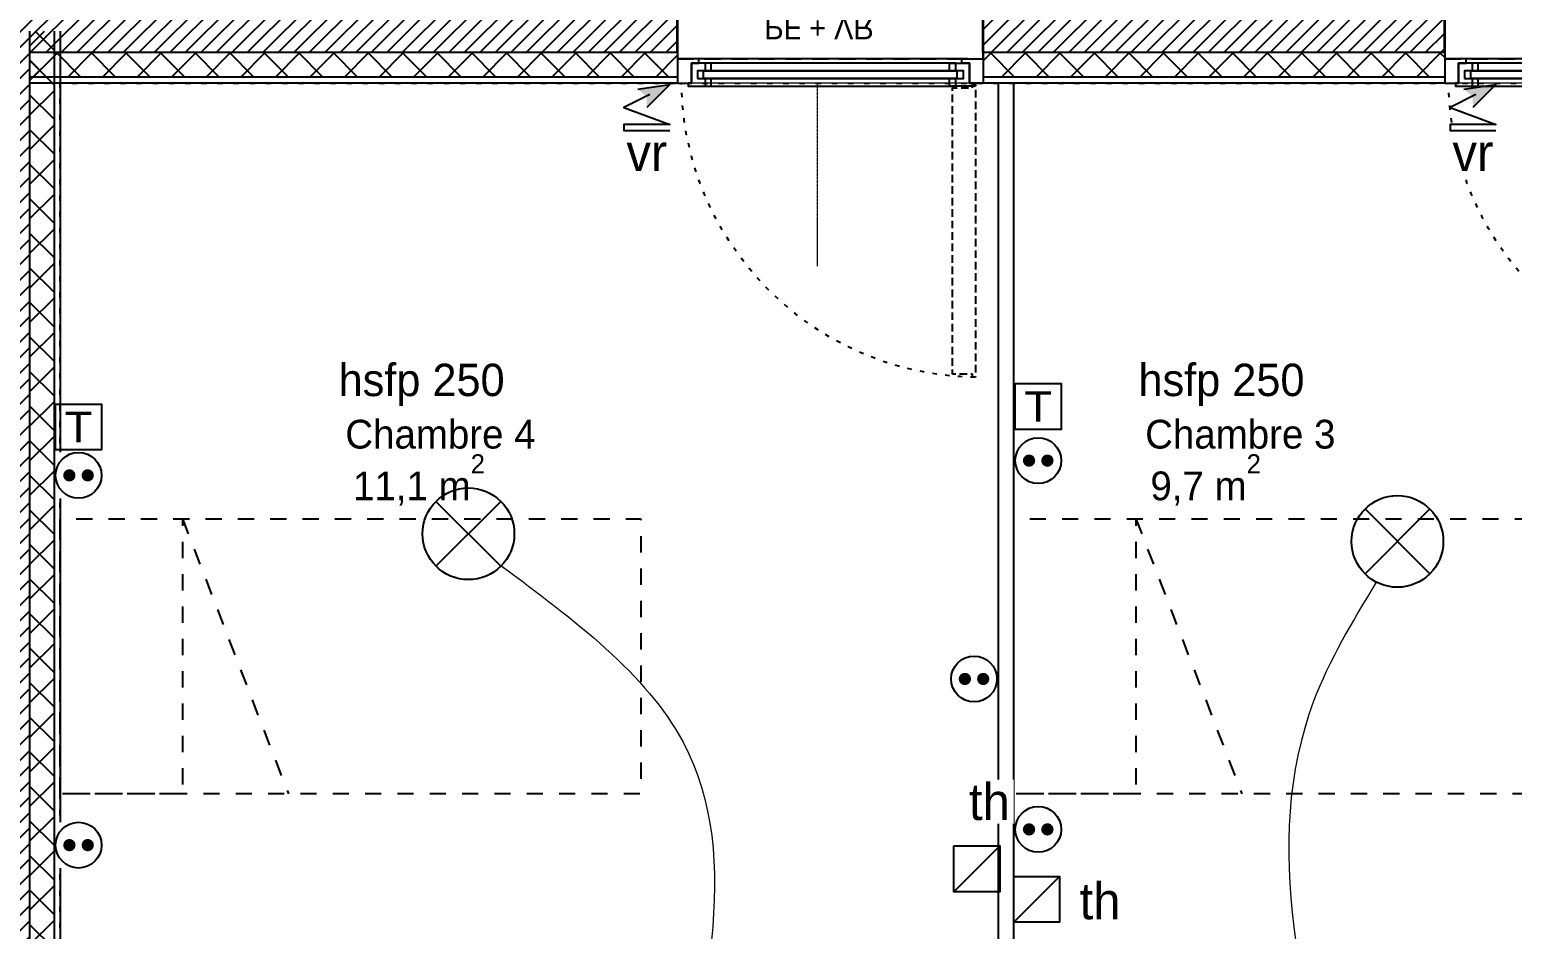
# Model space of a CAD drawing. Header units: centimetres. Extents: x 2648 to 12729, y 1890 to 6224.
# Drawn here: x 5020 to 5505.1, y 4606.4 to 4900.9 of the extents above; entities that cross this region are included whole.
import ezdxf

# ---------------------------------------------------------------- set-up
doc = ezdxf.new("R2010")
doc.units = ezdxf.units.CM
for name, pattern in [('ACAD_ISO03W100', [0.295276, 0.11811, -0.177165]), ('Style de ligne -14', [0.147638, 0.098425, -0.049213]), ('Style de ligne -17', [0.347222, 0.20828, -0.138942]), ('Style de ligne -18', [0.164042, 0.054681, -0.109361]), ('Style de ligne -5', [0.20828, 0.069425, -0.138855]), ('VW-01', [0.41656, 0.20828, -0.20828])]:
    doc.linetypes.add(name, pattern=pattern)
for name, color, linetype in [('B aménagement intérieur', 252, 'Continuous'), ('B Faux plafonds', 9, 'Continuous'), ('B GÈnÈral_Hatch', 252, 'Continuous'), ('B Général', 252, 'Continuous'), ('C ANNOTATIONS-prestations', 252, 'Continuous'), ('C ANNOTATIONS-texte', 252, 'Continuous'), ('C ANNOTATIONS-texte surfaces', 252, 'Continuous'), ('D SURFACES-shab', 252, 'Continuous'), ('prlm-VMC', 93, 'Continuous')]:
    doc.layers.add(name, color=color, linetype=linetype)
for name, color, linetype, lineweight in [('prlm-CHAUFF', 4, 'Continuous', 25), ('prlm-ELEC-CFA', 1, 'Continuous', 25), ('prlm-ELEC-CFO', 10, 'Continuous', 25)]:
    doc.layers.add(name, color=color, linetype=linetype, lineweight=lineweight)
doc.layers.add('prlm-ZEROPLOT', color=254, linetype='Continuous', plot=False)
doc.layers.get('prlm-VMC').off()
doc.styles.add('Eurostile', font='Eurosti.TTF')
doc.styles.add('Eurostile (bold)', font='Eurostib.TTF')
doc.styles.add('prlm-elec-cfa', font='comic.ttf', dxfattribs={"height": 12})
doc.styles.add('prlm-elec-cfo', font='comic.ttf', dxfattribs={"height": 12})
doc.styles.get("Standard").update_dxf_attribs({"font": 'isocp.shx', "height": 15})
pattern_1 = [(45, (0, 0), (2.4253472, -2.6458333), [])]

# ---------------------------------------------------------------- blocks, each defined once
blk = doc.blocks.new('A 80.Lit 90.190')
at = {"layer": 'B Général', "linetype": 'VW-01', "ltscale": 25.4}
blk.add_line((45, 54.99), (-45, 20.35), dxfattribs=at)
at = {"layer": 'B Général', "linetype": 'VW-01', "ltscale": 25.4, "flags": 128}
for points in [[(-45, 95), (45, 95), (45, -95), (-45, -95)], [(-45, 95), (45, 95), (45, 54.99), (-45, 54.99)]]:
    blk.add_lwpolyline(points, close=True, dxfattribs=at)
blk = doc.blocks.new('A 80.Groupe-8-1')
at = {"layer": 'B Général', "linetype": 'Continuous'}
for p, q in [((5336.96, 4521.33), (5336.96, 4883.39)), ((5336.96, 4521.33), (5336.96, 4883.39)), ((5341.96, 4521.33), (5341.96, 4883.39)), ((5341.96, 4521.33), (5341.96, 4883.39))]:
    blk.add_line(p, q, dxfattribs=at)
at = {"layer": 'D SURFACES-shab', "lineweight": 18, "flags": 128}
for points in [[(5029.96, 4883.39), (5029.96, 4521.33), (5202.38, 4521.33), (5202.38, 4585.64), (5207.38, 4585.64), (5207.38, 4521.33), (5336.96, 4521.33), (5336.96, 4883.39)], [(5611.96, 4883.39), (5341.96, 4883.39), (5341.96, 4521.33), (5481.96, 4521.33), (5481.96, 4586.33), (5486.96, 4586.33), (5486.96, 4521.33), (5611.96, 4521.33)]]:
    blk.add_lwpolyline(points, close=True, dxfattribs=at)
at = {"layer": 'B aménagement intérieur', "rotation": 90}
for p in [(5124.96, 4695.76), (5436.94, 4695.76)]:
    blk.add_blockref('A 80.Lit 90.190', p, dxfattribs=at)
at = {"layer": 'C ANNOTATIONS-texte', "char_height": 9.412, "attachment_point": 8, "line_spacing_factor": 0.894142, "style": 'Eurostile'}
for s, insert in [('Chambre 4', (5154.37, 4763.65)), ('Chambre 3', (5416.08, 4763.65))]:
    blk.add_mtext(s, dxfattribs=dict(at, insert=insert))
at = {"layer": 'C ANNOTATIONS-texte surfaces', "char_height": 9.412, "attachment_point": 2, "line_spacing_factor": 0.894142, "style": 'Eurostile'}
for s, insert in [('11,1 m{\\H0.6667x;\\S2^ ;}', (5147.36, 4761.92)), ('9,7 m{\\H0.6667x;\\S2^ ;}', (5404.74, 4761.92))]:
    blk.add_mtext(s, dxfattribs=dict(at, insert=insert))
blk = doc.blocks.new('A 80.PF 100.220 + VR')
at = {"layer": 'B Général', "linetype": 'Continuous'}
for p, q in [((-50, 7), (-50, 17)), ((50, 7), (50, 17))]:
    blk.add_line(p, q, dxfattribs=at)
at = {"layer": 'B Général', "linetype": 'Continuous', "lineweight": 35}
for p, q in [((-50, 7), (-50, -9)), ((50, 7), (50, -9))]:
    blk.add_line(p, q, dxfattribs=at)
at = {"layer": 'B Général'}
blk.add_line((45, 9), (-45, 9), dxfattribs=at)
at = {"layer": 'B Général', "linetype": 'Style de ligne -14', "ltscale": 25.4, "flags": 128}
blk.add_lwpolyline([(47.5, 113.27), (46.5, 113.27), (46.5, 112.27), (40, 112.27), (40, 18.5), (46.5, 18.5), (46.5, 17.5), (47.5, 17.5)], close=True, dxfattribs=at)
at = {"layer": 'B Général', "flags": 128}
for points in [[(-43, 10.5), (-43, 9), (-50, 9), (-50, 17), (-45.5, 17), (-45.5, 10.5)], [(-43.5, 15.5), (43.5, 15.5), (43.5, 13), (-43.5, 13)], [(-41, 18), (41, 18), (41, 15.5), (-41, 15.5)], [(43, 10.5), (43, 9), (50, 9), (50, 17), (45.5, 17), (45.5, 10.5)], [(-41, 13), (41, 13), (41, 10.5), (-41, 10.5)]]:
    blk.add_lwpolyline(points, close=True, dxfattribs=at)
at = {"layer": 'B Général', "linetype": 'Continuous', "flags": 128}
for points in [[(-39, 15.5), (-41.5, 15.5), (-41.5, 13), (-39, 13), (-39, 10.5), (-45.5, 10.5), (-45.5, 17), (-46.5, 17), (-46.5, 18), (-39, 18)], [(39, 15.5), (41.5, 15.5), (41.5, 13), (39, 13), (39, 10.5), (45.5, 10.5), (45.5, 17), (46.5, 17), (46.5, 18), (39, 18)]]:
    blk.add_lwpolyline(points, close=True, dxfattribs=at)
at = {"layer": 'B Général', "linetype": 'Style de ligne -17', "ltscale": 25.4, "flags": 128}
blk.add_lwpolyline([(-50, 9), (50, 9), (50, -11), (-50, -11)], close=True, dxfattribs=at)
at = {"layer": 'B Général', "flags": 128}
blk.add_lwpolyline([(-50, -9), (-50, -17), (50, -17), (50, -9)], dxfattribs=at)
at = {"layer": 'B Général'}
blk.add_circle((47, 17.5), 0.5, dxfattribs=at)
at = {"layer": 'B Général', "linetype": 'Style de ligne -18', "ltscale": 25.4}
blk.add_arc((48.78, 15.78), 97.5, 90.8973, 179.2823, dxfattribs=at)
at = {"layer": 'B Général', "insert": (-21.61, 2.65), "char_height": 7.059, "attachment_point": 1, "rotation": 360, "line_spacing_factor": 0.894142, "style": 'Eurostile'}
blk.add_mtext('PF + VR', dxfattribs=at)
at = {"layer": 'C ANNOTATIONS-prestations', "attachment_point": 1, "rotation": 360, "line_spacing_factor": 0.894142}
for s, insert, char_height, style in [('1', (-41.14, -4.77), 9.41, 'Eurostile (bold)'), ('100x220', (-21.61, -7.83), 7.059, 'Eurostile')]:
    blk.add_mtext(s, dxfattribs=dict(at, insert=insert, char_height=char_height, style=style))
blk = doc.blocks.new('xi.EA')
at = {"layer": 'prlm-ZEROPLOT', "color": 250, "linetype": 'ACAD_ISO03W100', "lineweight": 0, "ltscale": 0.2}
blk.add_lwpolyline([(0, 0), (0, 60)], dxfattribs=at)
blk = doc.blocks.new('xi.PTCE')
at = {"layer": 'prlm-ELEC-CFO', "color": 0}
for points in [[(-10.61, 10.61), (10.61, -10.61)], [(10.61, 10.61), (-10.61, -10.61)]]:
    blk.add_lwpolyline(points, dxfattribs=at)
at = {"layer": 'prlm-ELEC-CFO', "color": 0, "linetype": 'ByBlock'}
blk.add_circle((0, 0), 15, dxfattribs=at)
blk = doc.blocks.new('xi.VR')
at = {"layer": 'prlm-ELEC-CFO', "lineweight": 5}
blk.add_hatch(color=0, dxfattribs=at).paths.add_polyline_path([(-3, 6), (-0.1, 3.7), (0, 0), (7.5, 7.5)])
at = {"layer": 'prlm-ELEC-CFO', "color": 0}
for points in [[(-3, 6), (7.5, 7.5), (0, 0)], [(0.95, 4.23), (-7.5, 0), (7.5, -5.5), (-7.5, -5.5), (-7.5, -7.5), (7.5, -7.5)]]:
    blk.add_lwpolyline(points, dxfattribs=at)
blk = doc.blocks.new('xi.TEL')
at = {"layer": 'prlm-ELEC-CFA', "color": 0, "linetype": 'ByBlock', "lineweight": -2, "flags": 128}
blk.add_lwpolyline([(-7.5, 7.5), (7.5, 7.5), (7.5, -7.5), (-7.5, -7.5)], close=True, dxfattribs=at)
at = {"layer": 'prlm-ELEC-CFA', "color": 0, "linetype": 'ByBlock', "insert": (0, 0), "char_height": 10, "width": 11.36, "attachment_point": 5}
blk.add_mtext('{\\fVerdana|b0|i0|c0|p34;T}', dxfattribs=at)
blk = doc.blocks.new('xi.PC')
at = {"color": 0, "lineweight": 5}
blk.add_wipeout([(-7.5, -7.5), (7.5, -7.5), (7.5, 7.5), (-7.5, 7.5)], dxfattribs=at).dxf.layer = 'prlm-ELEC-CFO'
at = {"layer": 'prlm-ELEC-CFO', "color": 0, "linetype": 'ByBlock', "lineweight": 5, "const_width": 2}
for points in [[(-4, 0, 1), (-2, 0, 1)], [(2, 0, 1), (4, 0, 1)]]:
    blk.add_lwpolyline(points, format="xyb", close=True, dxfattribs=at)
at = {"layer": 'prlm-ELEC-CFO', "color": 0, "linetype": 'ByBlock', "lineweight": -2}
blk.add_circle((0, 0), 7.5, dxfattribs=at)
blk = doc.blocks.new('xi.th-ch')
at = {"layer": 'prlm-CHAUFF', "color": 0, "linetype": 'ByBlock', "lineweight": -2, "flags": 128}
blk.add_lwpolyline([(-7.5, 7.5), (7.5, 7.5), (7.5, -7.5), (-7.5, -7.5)], close=True, dxfattribs=at)
at = {"layer": 'prlm-CHAUFF', "color": 0}
blk.add_lwpolyline([(-7.5, -7.5), (7.5, 7.5)], dxfattribs=at)

msp = doc.modelspace()

# ---------------------------------------------------------------- hatches: boundary and pattern name
at = {"layer": 'B GÈnÈral_Hatch', "linetype": 'Continuous'}
h = msp.add_hatch(dxfattribs=at)
h.set_pattern_fill('50_BETON', color=256, style=0, pattern_type=2)
h.set_pattern_definition(pattern_1)
h.paths.add_polyline_path([(5019.972, 4893.389), (4999.972, 4909.389), (4999.96, 3431.421), (5019.96, 3428.332)])
h = msp.add_hatch(dxfattribs=at)
h.set_pattern_fill('50_BETON', color=256, style=0, pattern_type=2)
h.set_pattern_definition(pattern_1)
h.paths.add_polyline_path([(4999.972, 4909.389), (5019.972, 4893.389), (5231.965, 4893.389), (5231.965, 4909.389)])
h = msp.add_hatch(dxfattribs=at)
h.set_pattern_fill('50_BETON', color=256, style=0, pattern_type=2)
h.set_pattern_definition(pattern_1)
h.paths.add_polyline_path([(5482.96, 4893.389), (5482.96, 4909.389), (5331.965, 4909.389), (5331.965, 4893.389)])
h = msp.add_hatch(dxfattribs=at)
h.set_pattern_fill('02_ISOLANT', color=256, angle=-90, style=0, pattern_type=2)
h.set_pattern_definition([(-45, (0, 0), (5.656854, 5.656854), []), (45, (0, 0), (5.656854, -5.656854), [])])
h.paths.add_polyline_path([(5027.964, 4900.389), (5019.964, 4900.389), (5019.964, 4300.333), (5027.964, 4300.333)])
h = msp.add_hatch(dxfattribs=at)
h.set_pattern_fill('02_ISOLANT', color=256, style=0, pattern_type=2)
h.set_pattern_definition([(45, (0, 0), (-5.656854, 5.656854), []), (135, (0, 0), (5.656854, 5.656854), [])])
h.paths.add_polyline_path([(5019.972, 4893.389), (5019.972, 4885.389), (5231.965, 4885.389), (5231.965, 4893.389)])
h = msp.add_hatch(dxfattribs=at)
h.set_pattern_fill('02_ISOLANT', color=256, angle=180, style=0, pattern_type=2)
h.set_pattern_definition([(225, (0, 0), (5.656854, -5.656854), []), (315, (0, 0), (-5.656854, -5.656854), [])])
h.paths.add_polyline_path([(5482.96, 4885.389), (5482.96, 4893.389), (5331.965, 4893.389), (5331.965, 4885.389)])

# ---------------------------------------------------------------- linework, layer by layer
at = {"layer": 'B Faux plafonds', "linetype": 'Style de ligne -5', "ltscale": 25.4, "flags": 128}
msp.add_lwpolyline([(6064.343, 4300.192), (5905.888, 4300.192), (5905.888, 4390.262), (6021.888, 4390.262), (6021.888, 4516.347), (5207.383, 4516.347), (5207.383, 4398.399), (5199.962, 4398.4), (5199.962, 4300.333), (5029.964, 4300.333), (5029.964, 4883.389), (6191.888, 4883.389), (6191.888, 4381.333), (6117.388, 4381.333), (6117.388, 4300.333), (6064.343, 4300.333)], close=True, dxfattribs=at)
at = {"layer": 'B Général', "linetype": 'Continuous'}
for p, q in [((5231.965, 4917.389), (5231.965, 4883.389)), ((5331.965, 4917.389), (5331.965, 4883.389)), ((5482.96, 4917.389), (5482.96, 4883.389)), ((5019.964, 4900.389), (5019.964, 4300.333)), ((5019.964, 4900.389), (5019.964, 4300.333)), ((5027.964, 4900.389), (5027.964, 4300.333)), ((5029.964, 4900.389), (5029.964, 4300.333)), ((5029.964, 4900.389), (5029.964, 4300.333)), ((5231.965, 4893.389), (5019.972, 4893.389)), ((5482.96, 4893.389), (5331.965, 4893.389)), ((5231.965, 4885.389), (5019.972, 4885.389)), ((5231.965, 4885.389), (5019.972, 4885.389)), ((5482.96, 4885.389), (5331.965, 4885.389)), ((5482.96, 4885.389), (5331.965, 4885.389)), ((5019.967, 4300.333), (5019.972, 4883.389)), ((5231.965, 4883.389), (5019.972, 4883.389)), ((5231.965, 4883.389), (5019.972, 4883.389)), ((5482.96, 4883.389), (5331.965, 4883.389)), ((5482.96, 4883.389), (5331.965, 4883.389))]:
    msp.add_line(p, q, dxfattribs=at)
at = {"layer": 'B Général', "linetype": 'Continuous', "lineweight": 18}
for p, q in [((5019.972, 4893.389), (5019.972, 4883.389)), ((5231.965, 4893.389), (5019.972, 4893.389)), ((5482.96, 4893.389), (5331.965, 4893.389)), ((5019.961, 3551.389), (5019.972, 4883.389))]:
    msp.add_line(p, q, dxfattribs=at)
at = {"layer": 'prlm-ELEC-CFO', "lineweight": 13}
for points in [[(5174.286, 4725.436), (5233.797, 4667.644), (5227.111, 4528.139)], [(5460.532, 4720.109), (5440.084, 4681.093), (5451.057, 4528.11)]]:
    msp.add_spline(points, degree=3, dxfattribs=at)

# ---------------------------------------------------------------- block references
at = {"layer": 'B aménagement intérieur'}
msp.add_blockref('A 80.Groupe-8-1', (0, 0), dxfattribs=at)
at = {"layer": 'B Général', "xscale": -1, "rotation": 180}
for p in [(5281.965, 4900.389), (5532.96, 4900.389)]:
    msp.add_blockref('A 80.PF 100.220 + VR', p, dxfattribs=at)
at = {"layer": 'prlm-CHAUFF'}
for p in [(5329.896, 4626.21), (5349.465, 4616.263)]:
    msp.add_blockref('xi.th-ch', p, dxfattribs=at)
at = {"layer": 'prlm-ELEC-CFA'}
for p in [(5349.965, 4777.543), (5035.962, 4770.861)]:
    msp.add_blockref('xi.TEL', p, dxfattribs=at)
at = {"layer": 'prlm-ELEC-CFO'}
for p in [(5163.525, 4735.886), (5467.495, 4733.395)]:
    msp.add_blockref('xi.PTCE', p, dxfattribs=at)
at = {"layer": 'prlm-VMC', "rotation": 180}
msp.add_blockref('xi.EA', (5277.608, 4883.389), dxfattribs=at)

# ---------------------------------------------------------------- texts
at = {"layer": 'C ANNOTATIONS-prestations', "char_height": 10.5885, "width": 79.56921, "attachment_point": 7, "line_spacing_factor": 0.894142, "style": 'Eurostile'}
for insert in [(5121.054, 4777.765), (5382.769, 4777.765)]:
    msp.add_mtext('hsfp 250', dxfattribs=dict(at, insert=insert))

# ---------------------------------------------------------------- next in the draw order: block references
at = {"layer": 'prlm-ELEC-CFO'}
for p in [(5349.965, 4759.836), (5035.962, 4755.014), (5328.965, 4688.382), (5349.965, 4639.141), (5035.962, 4633.997)]:
    msp.add_blockref('xi.PC', p, dxfattribs=at)

# ---------------------------------------------------------------- next in the draw order: texts
at = {"layer": 'prlm-CHAUFF', "lineweight": 20, "insert": (5370.183, 4615.655), "char_height": 12, "attachment_point": 5, "line_spacing_factor": 0.8, "style": 'prlm-elec-cfa', "bg_fill": 3, "box_fill_scale": 1.1, "bg_fill_color": 256, "bg_fill_transparency": 0}
msp.add_mtext('th', dxfattribs=at)
at = {"layer": 'prlm-ELEC-CFO', "lineweight": 20, "char_height": 12, "attachment_point": 5, "line_spacing_factor": 0.8, "style": 'prlm-elec-cfo', "bg_fill": 3, "box_fill_scale": 1.1, "bg_fill_color": 256, "bg_fill_transparency": 0}
for insert in [(5221.916, 4860.671), (5492.195, 4860.671)]:
    msp.add_mtext('vr', dxfattribs=dict(at, insert=insert))

# ---------------------------------------------------------------- next in the draw order: block references
at = {"layer": 'prlm-ELEC-CFO'}
for p in [(5221.916, 4875.389), (5492.195, 4875.389)]:
    msp.add_blockref('xi.VR', p, dxfattribs=at)

# ---------------------------------------------------------------- next in the draw order: texts
at = {"layer": 'prlm-CHAUFF', "lineweight": 20, "insert": (5333.984, 4648.128), "char_height": 12, "attachment_point": 5, "line_spacing_factor": 0.8, "style": 'prlm-elec-cfa', "bg_fill": 3, "box_fill_scale": 1.1, "bg_fill_color": 256, "bg_fill_transparency": 0}
msp.add_mtext('th', dxfattribs=at)

doc.saveas('drawing.dxf')
